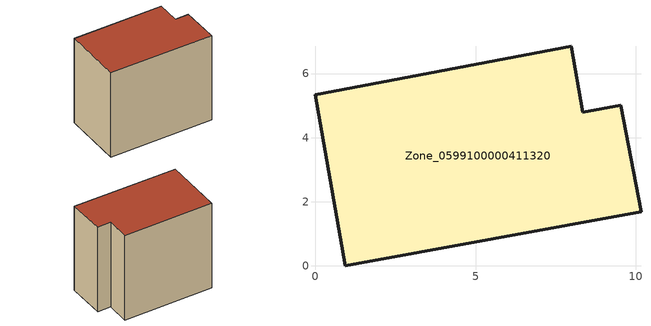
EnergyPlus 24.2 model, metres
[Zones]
Zone_0599100000411320
 floor ground (C_G): 0.93,0 0,5.34 7.99,6.85 8.34,4.8 9.52,5 10.16,1.69 z0
 wall outside (C_F): 0.93,0 10.16,1.69 9.52,5 8.34,4.8 7.99,6.85 0,5.34 0.93,0 z0:8.17
 roof outside (C_R): 0,5.34 0.93,0 10.16,1.69 9.52,5 8.34,4.8 7.99,6.85 z8.17
[BUILDING]
Pand.0599100000411320: North Axis=0; Terrain=City; Loads Convergence Tolerance Value=0.04; Temperature Convergence Tolerance Value=0.4; Solar Distribution=FullExterior; Maximum Number of Warmup Days=25; Minimum Number of Warmup Days=1
[Site:Location]
Rotterdam.The.Hague.AP_ZH_NLD Design_Conditions: Latitude=51.96; Longitude=4.45; Time Zone=1; Elevation=-4.5
[SITE:GROUNDTEMPERATURE:BUILDINGSURFACE]
18, 18, 18, 18, 18, 18, 18, 18, 18, 18, 18, 18
[MATERIAL] Thermal Absorptance=0.9; Solar Absorptance=0.7; Visible Absorptance=0.7
Name | Roughness | Thickness | Conductivity | Density | Specific Heat
G.TI.1992-2005 | MediumSmooth | 0.15 | 0.06 | 540 | 1210
F.TI.1992-2005 | Rough | 0.3 | 0.12 | 1920 | 840
R.TI.1992-2005 | MediumRough | 0.2 | 0.08 | 1500 | 1000
[CONSTRUCTION]
C_G: G.TI.1992-2005
C_F: F.TI.1992-2005
C_R: R.TI.1992-2005
[ZONE]
Zone_0599100000411320: Type=1; Multiplier=1; Ceiling Height=Autocalculate; Volume=Autocalculate; Floor Area=autocalculate; Part of Total Floor Area=Yes
[ZONEINFILTRATION:DESIGNFLOWRATE]
Infil_Zone_0599100000411320: Zone or ZoneList or Space or SpaceList=Zone_0599100000411320; Schedule=AlwaysOn; Design Flow Rate Calculation Method=Flow/Area; Flow Rate per Floor Area=0.0015; Constant Term Coefficient=1; Temperature Term Coefficient=0; Velocity Term Coefficient=0; Velocity Squared Term Coefficient=0
[HVACTEMPLATE:ZONE:IDEALLOADSAIRSYSTEM]
Zone_0599100000411320: Maximum Heating Supply Air Temperature=50; Minimum Cooling Supply Air Temperature=13; Maximum Heating Supply Air Humidity Ratio=0.0156; Minimum Cooling Supply Air Humidity Ratio=0.0077; Heating Limit=NoLimit; Cooling Limit=NoLimit; Dehumidification Control Type=ConstantSensibleHeatRatio; Cooling Sensible Heat Ratio=0.7; Dehumidification Setpoint=60; Humidification Control Type=None; Humidification Setpoint=30; Outdoor Air Method=None; Outdoor Air Flow Rate per Person=0.00944; Outdoor Air Flow Rate per Zone Floor Area=0; Outdoor Air Flow Rate per Zone=0; Demand Controlled Ventilation Type=None; Outdoor Air Economizer Type=NoEconomizer; Heat Recovery Type=None; Sensible Heat Recovery Effectiveness=0.7; Latent Heat Recovery Effectiveness=0.65
[ZONECONTROL:THERMOSTAT]
ThermostatControl_Zone_0599100000411320: Zone or ZoneList=Zone_0599100000411320; Control Type Schedule=DualSetpointControlType; Control 1=Thermostat_Zone_0599100000411320; Temperature Difference Between Cutout And Setpoint=0
[THERMOSTATSETPOINT:DUALSETPOINT]
Thermostat_Zone_0599100000411320: Heating Setpoint Temperature Schedule=HeatingSetpoint_Zone_0599100000411320; Cooling Setpoint Temperature Schedule=CoolingSetpoint_Zone_0599100000411320
[SCHEDULE:COMPACT]
HeatingSetpoint_Zone_0599100000411320: Through: 12/31, For: AllDays, Until: 24:00, 21
CoolingSetpoint_Zone_0599100000411320: Through: 12/31, For: AllDays, Until: 24:00, 24
DualSetpointControlType: Through: 12/31, For: AllDays, Until: 24:00, 4
AlwaysOn: Through: 12/31, For: AllDays, Until: 24:00, 1
